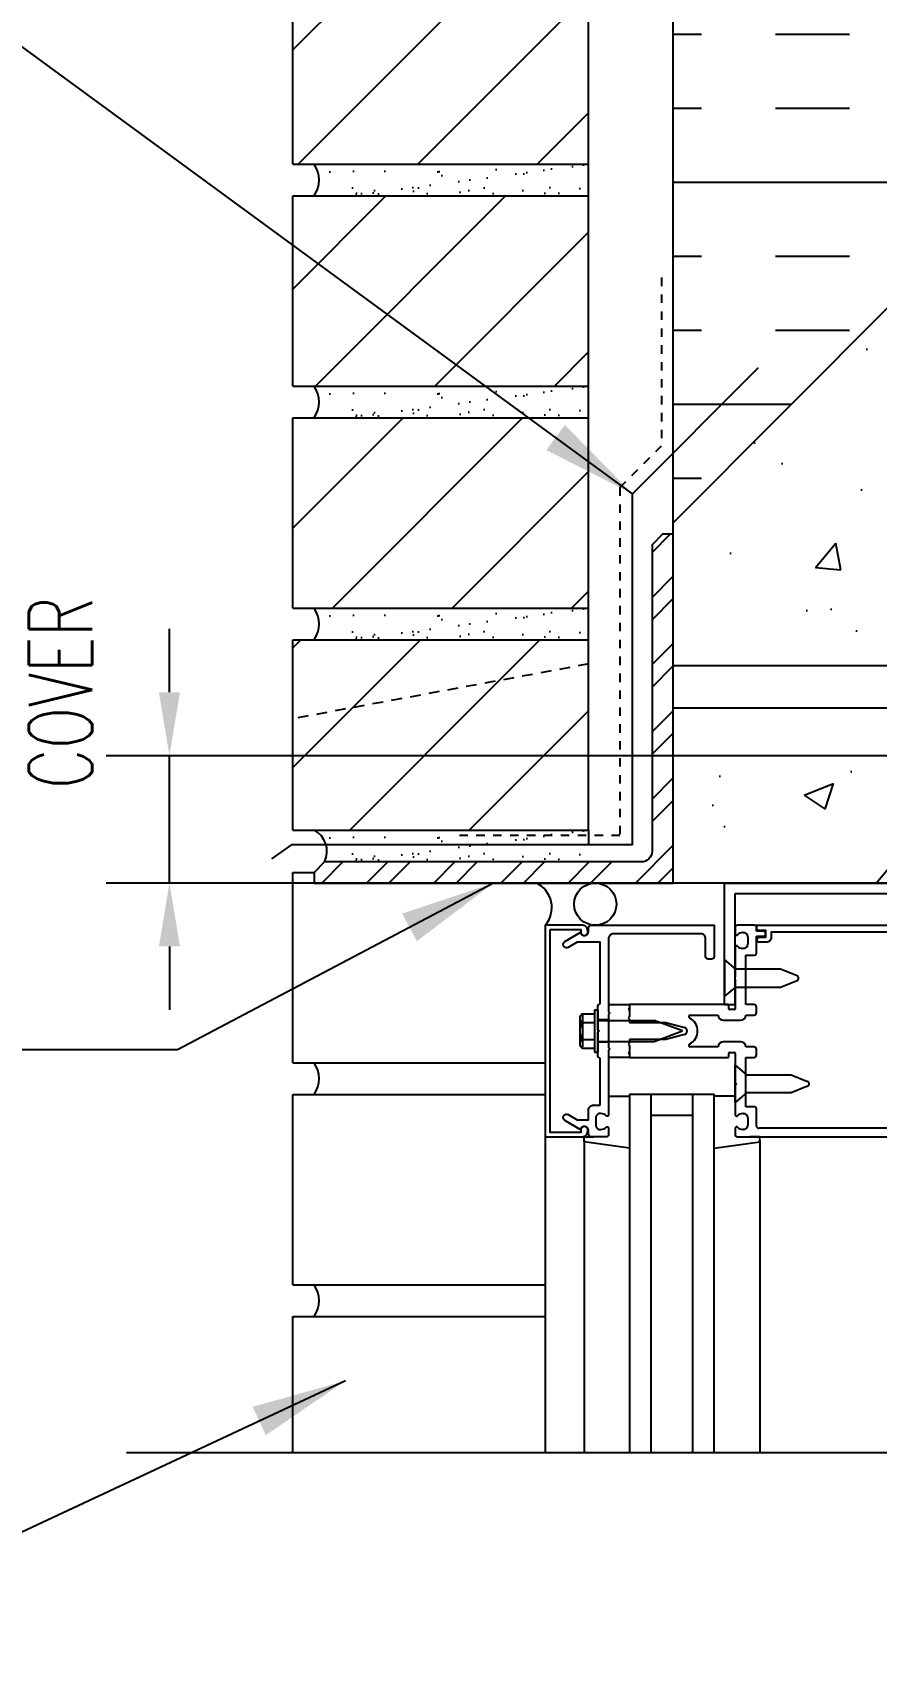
# Model space of a CAD drawing. Header units: inches. Extents: x -6.7 to 44.3, y 74.3 to 149.9.
# Drawn here: x 5.21 to 15.2, y 119.09 to 138.27 of the extents above; entities that cross this region are included whole.
import ezdxf

# ---------------------------------------------------------------- set-up
doc = ezdxf.new("R2010")
doc.units = ezdxf.units.IN
doc.header["$LTSCALE"] = 0.5
doc.header["$MEASUREMENT"] = 0
doc.linetypes.add('DASHED2', pattern=[0.375, 0.25, -0.125])
doc.linetypes.add('HIDDEN2', pattern=[0.1875, 0.125, -0.0625])
for name, color, linetype in [('HATCH', 12, 'Continuous'), ('Hidden2', 12, 'HIDDEN2'), ('LINE18', 9, 'Continuous'), ('line25', 2, 'Continuous'), ('LINE50', 5, 'Continuous'), ('LINE9', 9, 'Continuous'), ('TEXT', 4, 'Continuous')]:
    doc.layers.add(name, color=color, linetype=linetype)
doc.styles.add('DIM', font='romans.shx', dxfattribs={"width": 0.7})
doc.dimstyles.new('ext_12', dxfattribs={"dimscale": 12, "dimtxt": 0.09375, "dimasz": 0.09375, "dimexe": 0.09375, "dimexo": 0.0625, "dimgap": 0.0625, "dimtad": 1, "dimdec": 1, "dimzin": 2, "dimdsep": 46, "dimlunit": 4, "dimtxsty": 'DIM', "dimcen": 0.09, "dimdle": 0.09375, "dimclrt": 4, "dimadec": 0, "dimazin": 0, "dimtfac": 1, "dimtdec": 1, "dimtmove": 1, "dimatfit": 3, "dimfxl": 1, "dimfrac": 2, "dimtolj": 1, "dimtzin": 0, "dimarcsym": 0})
doc.dimstyles.new('ext_8', dxfattribs={"dimscale": 8, "dimtxt": 0.09375, "dimasz": 0.09375, "dimexe": 0.09375, "dimexo": 0.0625, "dimgap": 0.0625, "dimtad": 1, "dimdec": 6, "dimzin": 3, "dimdsep": 46, "dimlunit": 4, "dimtxsty": 'DIM', "dimcen": 0.09, "dimdle": 0.09375, "dimclrt": 4, "dimadec": 0, "dimazin": 0, "dimtfac": 1, "dimtdec": 6, "dimtmove": 2, "dimatfit": 3, "dimfxl": 1, "dimfrac": 2, "dimtolj": 1, "dimtzin": 0, "dimarcsym": 0})
pattern_1 = [(45, (-108.4953, -49.4303), (-0.707107, 0.707107), [])]

# ---------------------------------------------------------------- blocks, each defined once
blk = doc.blocks.new('*D8')
at = {"layer": 'Defpoints', "color": 0, "transparency": 16777216}
for p in [(6.83, 129.72), (17.802, 129.72), (15.416, 128.215)]:
    blk.add_point(p, dxfattribs=at)
at = {"layer": 'TEXT', "color": 0, "lineweight": -2, "transparency": 16777216}
for p, q in [((6.83, 130.47), (6.83, 131.22)), ((17.302, 129.72), (6.08, 129.72)), ((6.83, 128.215), (6.83, 129.72)), ((14.916, 128.215), (6.08, 128.215)), ((6.83, 127.465), (6.83, 126.715))]:
    blk.add_line(p, q, dxfattribs=at)
at = {"layer": 'TEXT', "color": 0, "transparency": 16777216}
for points in [[(6.705, 130.47), (6.955, 130.47), (6.83, 129.72)], [(6.705, 127.465), (6.955, 127.465), (6.83, 128.215)]]:
    blk.add_solid(points, dxfattribs=at)
at = {"layer": 'TEXT', "color": 4, "transparency": 16777216, "insert": (4.291, 130.465), "char_height": 0.75, "attachment_point": 5, "rotation": 90, "style": 'DIM'}
blk.add_mtext('\\A1;1 1/2" \\P (38mm)MIN. \\PCOVER', dxfattribs=at)

msp = doc.modelspace()

# ---------------------------------------------------------------- hatches: boundary and pattern name
at = {"layer": 'HATCH'}
h = msp.add_hatch(dxfattribs=at)
h.set_pattern_fill('AR-CONC', color=256, scale=0.5)
edge = h.paths.add_edge_path()
edge.add_line((23.4161015, 147.9334305), (18.4276492, 147.9334305))
edge.add_line((18.4276492, 147.9334305), (17.4276492, 146.9334305))
edge.add_line((17.4276492, 146.9334305), (17.4276492, 148.9334305))
edge.add_line((17.4276492, 148.9334305), (16.4276492, 147.9334305))
edge.add_line((16.4276492, 147.9334305), (15.4161015, 147.9334305))
edge.add_line((15.4161015, 147.9334305), (15.4161015, 145.9102337))
edge.add_arc((15.7621045, 146.2711795), 0.5, 226.21088883, 246.42182152)
edge.add_line((15.5621045, 145.812922), (15.6521045, 145.812922))
edge.add_line((15.6521045, 145.812922), (15.6521045, 145.7711959))
edge.add_arc((15.5121045, 145.5640728), 0.25, 0, 55.94420226, ccw=False)
edge.add_line((15.7621045, 145.5640728), (15.7621045, 145.4965728))
edge.add_arc((15.6996045, 145.4965728), 0.0625, -90, 0, ccw=False)
edge.add_line((15.6996045, 145.4340728), (15.6521045, 145.4340728))
edge.add_line((15.6521045, 145.4340728), (15.6521045, 145.3640728))
edge.add_line((15.6521045, 145.3640728), (15.7571045, 145.3640728))
edge.add_arc((15.6346958, 145.0214689), 0.3638149, 32.04242228, 70.33874127, ccw=False)
edge.add_arc((16.5578147, 145.6326989), 0.7434991, 214.2280195, 253.81071146)
edge.add_spline(control_points=[(16.3505186, 144.9186827), (17.7879686, 144.5982227)], knot_values=[0, 0, 1, 1], degree=1, periodic=0)
edge.add_arc((18.3443064, 147.5298275), 2.9839267, 259.25461643, 270.09946546)
edge.add_line((18.3494865, 144.5459053), (19.4161015, 144.5301528))
edge.add_line((19.4161015, 144.5301528), (20.4827164, 144.5459053))
edge.add_arc((20.4878965, 147.5298275), 2.9839267, 269.90053454, 280.74538357)
edge.add_spline(control_points=[(21.0442344, 144.5982227), (22.4816844, 144.9186827)], knot_values=[0, 0, 1, 1], degree=1, periodic=0)
edge.add_arc((22.2743882, 145.6326989), 0.7434991, 286.18928854, 325.7719805)
edge.add_arc((23.1975071, 145.0214689), 0.3638149, 109.66125873, 147.95757772, ccw=False)
edge.add_line((23.0750985, 145.3640728), (23.1800985, 145.3640728))
edge.add_line((23.1800985, 145.3640728), (23.1800985, 145.4340728))
edge.add_line((23.1800985, 145.4340728), (23.1325985, 145.4340728))
edge.add_arc((23.1325985, 145.4965728), 0.0625, 180, 270, ccw=False)
edge.add_line((23.0700985, 145.4965728), (23.0700985, 145.5640728))
edge.add_arc((23.3200985, 145.5640728), 0.25, 124.05579774, 180, ccw=False)
edge.add_line((23.1800985, 145.7711959), (23.1800985, 145.812922))
edge.add_line((23.1800985, 145.812922), (23.2700985, 145.812922))
edge.add_arc((23.0700985, 146.2711795), 0.5, 293.57817848, 313.78911117)
edge.add_line((23.4161015, 145.9102337), (23.4161015, 147.9334305))
h.paths.add_polyline_path([(23.4161015, 138.9446424), (23.4161015, 141.7179119, 0.0884161507), (23.2700985, 141.8152235), (23.1800985, 141.8152235), (23.1800985, 141.8569496, -0.2490694202), (23.0700985, 142.0640728), (23.0700985, 142.1315728, -0.4142135624), (23.1325985, 142.1940728), (23.1800985, 142.1940728), (23.1800985, 142.2640728), (23.0750985, 142.2640728, 0.0853478446), (22.7456389, 142.1885542, -0.6696014941), (22.6131365, 142.3088359, 2.0872314076), (22.1792371, 142.0840186, -1), (22.0158085, 141.6754955, -0.213449913), (21.6235828, 142.064696, -0.0699232591), (21.4867158, 142.7084987, 1.7023944724), (21.0369474, 142.3959544, -0.9407930193), (20.8334348, 142.0126912, -0.1730747606), (20.4875265, 142.3793482), (20.3448887, 142.7661931, 1.6124735372), (19.9133455, 142.4066049, -0.734872413), (19.8902419, 141.895566, -0.0684752628), (19.4161015, 141.8335031, -0.0684752628), (18.941961, 141.895566, -0.734872413), (18.9188574, 142.4066049, 1.6124735372), (18.4873143, 142.7661931), (18.3446764, 142.3793482, -0.1730747606), (17.9987681, 142.0126912, -0.9407930193), (17.7952556, 142.3959544, 1.7023944724), (17.3454871, 142.7084987, -0.0699232591), (17.2086201, 142.064696, -0.213449913), (16.8163944, 141.6754955, -1), (16.6529658, 142.0840186, 2.0872314076), (16.2190664, 142.3088359, -0.6696014941), (16.086564, 142.1885542, 0.0853478446), (15.7571045, 142.2640728), (15.6521045, 142.2640728), (15.6521045, 142.1940728), (15.6996045, 142.1940728, -0.4142135624), (15.7621045, 142.1315728), (15.7621045, 142.0640728, -0.2490694202), (15.6521045, 141.8569496), (15.6521045, 141.8152235), (15.5621045, 141.8152235, 0.0884161507), (15.4161015, 141.7179119), (15.4161015, 138.9446424), (15.4161015, 136.171373, 0.0884161507), (15.5621045, 136.0740613), (15.6521045, 136.0740613), (15.6521045, 136.0323353, -0.2490694202), (15.7621045, 135.8252121), (15.7621045, 135.7577121, -0.4142135624), (15.6996045, 135.6952121), (15.6521045, 135.6952121), (15.6521045, 135.6252121), (15.7571045, 135.6252121, 0.0853478446), (16.086564, 135.7007307, -0.6696014941), (16.2190664, 135.580449, 2.0872314076), (16.6529658, 135.8052663, -1), (16.8163944, 136.2137893, -0.213449913), (17.2086201, 135.8245889, -0.0699232591), (17.3454871, 135.1807862, 1.7023944724), (17.7952556, 135.4933305, -0.9407930193), (17.9987681, 135.8765937, -0.1730747606), (18.3446764, 135.5099366), (18.4873143, 135.1230918, 1.6124735372), (18.9188574, 135.48268, -0.734872413), (18.941961, 135.9937188, -0.0684752628), (19.4161015, 136.0557818, -0.0684752628), (19.8902419, 135.9937188, -0.734872413), (19.9133455, 135.48268, 1.6124735372), (20.3448887, 135.1230918), (20.4875265, 135.5099366, -0.1730747606), (20.8334348, 135.8765937, -0.9407930193), (21.0369474, 135.4933305, 1.7023944724), (21.4867158, 135.1807862, -0.0699232591), (21.6235828, 135.8245889, -0.213449913), (22.0158085, 136.2137893, -1), (22.1792371, 135.8052663, 2.0872314076), (22.6131365, 135.580449, -0.6696014941), (22.7456389, 135.7007307, 0.0853478446), (23.0750985, 135.6252121), (23.1800985, 135.6252121), (23.1800985, 135.6952121), (23.1325985, 135.6952121, -0.4142135624), (23.0700985, 135.7577121), (23.0700985, 135.8252121, -0.2490694202), (23.1800985, 136.0323353), (23.1800985, 136.0740613), (23.2700985, 136.0740613, 0.0884161507), (23.4161015, 136.171373)])
h.paths.add_polyline_path([(15.4161015, 135.1038218), (12.7911015, 132.4738182), (12.7911015, 130.7863182), (15.4161015, 130.7863182)])
h.paths.add_polyline_path([(15.4161015, 130.2863182), (12.7911015, 130.2863182), (12.7911015, 128.2148277), (15.4161015, 128.2148277)])
h.paths.add_polyline_path([(26.0411015, 109.8328432), (12.7911015, 109.8328432), (12.7911015, 105.8322339), (15.4161015, 103.2072339), (15.4161015, 107.5887956), (15.9261004, 107.5887956), (15.9261006, 107.5026124, -0.3803970779), (16.2190705, 107.2075104, 2.0872314075), (16.6529699, 107.4323277, -1), (16.8163985, 107.8408508, -0.213449913), (17.2086243, 107.4516503, -0.0682259172), (17.3443221, 106.8237838, 1.7531709102), (17.7952597, 107.1203919, -0.9407930193), (17.9987722, 107.5036551, -0.1730747606), (18.3446805, 107.1369981), (18.4873184, 106.7501532, 1.6124735372), (18.9188615, 107.1097414, -0.734872413), (18.9419651, 107.6207803, -0.0684752628), (19.4161056, 107.6828432, -0.0684752628), (19.890246, 107.6207803, -0.734872413), (19.9133496, 107.1097414, 1.6124735372), (20.3448928, 106.7501532), (20.4875306, 107.1369981, -0.1730747606), (20.8334389, 107.5036551, -0.9407930192), (21.0369515, 107.1203919, 1.7531709102), (21.4878891, 106.8237838, -0.0682259172), (21.6235869, 107.4516503, -0.213449913), (22.0158127, 107.8408508, -1), (22.1792412, 107.4323277, 2.0872314077), (22.6131407, 107.2075104, -0.3803920598), (22.9061051, 107.5026121), (22.9061051, 107.5887956), (23.4161015, 107.5887956), (23.4161015, 103.2066246), (26.0411015, 105.8322339)])
h.paths.add_polyline_path([(22.9061051, 102.6140029, 0.2681384485), (22.7449544, 102.7621264), (16.0872567, 102.7621264, 0.2681558505), (15.9261018, 102.6139893), (15.9261018, 101.1451866), (16.0460978, 100.9451932), (16.0460978, 100.8328432), (16.0460978, 100.7204932), (15.9261018, 100.5204999), (15.9261018, 99.0516971, 0.2681558505), (16.0872567, 98.9035601), (22.7449544, 98.9035601, 0.2681384485), (22.9061051, 99.0516836), (22.9061051, 100.5204932), (22.7861051, 100.7204932), (22.7861051, 100.8328432), (22.7861051, 100.9451932), (22.9061051, 101.1451932)])
h.paths.add_polyline_path([(19.3398556, 104.1654325, 0.2256517541), (18.9648556, 104.5404325), (16.3011061, 104.5404325, 0.2256517541), (15.9261061, 104.1654325), (15.9261061, 103.3246266, 0.2256517541), (16.3011061, 102.9496266), (18.9648556, 102.9496266, 0.2256517541), (19.3398556, 103.3246266)])
h.paths.add_polyline_path([(19.3398556, 105.94686, 0.2256517541), (18.9648556, 106.32186), (16.3011061, 106.32186, 0.2256517541), (15.9261061, 105.94686), (15.9261061, 105.1060541, 0.2256517541), (16.3011061, 104.7310541), (18.9648556, 104.7310541, 0.2256517541), (19.3398556, 105.1060541)], flags=17)
h.paths.add_polyline_path([(22.9061051, 105.94686, 0.2256517541), (22.5311051, 106.32186), (19.8673556, 106.32186, 0.2256517541), (19.4923556, 105.94686), (19.4923556, 105.1060541, 0.2256517541), (19.8673556, 104.7310541), (22.5311051, 104.7310541, 0.2256517541), (22.9061051, 105.1060541)], flags=17)
h.paths.add_polyline_path([(22.9061051, 104.1654325, 0.2256517541), (22.5311051, 104.5404325), (19.8673556, 104.5404325, 0.2256517541), (19.4923556, 104.1654325), (19.4923556, 103.3246266, 0.2256517541), (19.8673556, 102.9496266), (22.5311051, 102.9496266, 0.2256517541), (22.9061051, 103.3246266)])
h.paths.add_polyline_path([(12.2911015, 109.8328432), (10.2911015, 109.8328432), (8.1036015, 109.8328432), (3.370376, 109.6771239), (3.3691826, 107.2112903), (2.3691826, 106.2112903), (4.3691826, 106.2112903), (3.3695002, 105.211608), (3.3695002, 103.6738489), (12.2911015, 103.9673624)])
h.paths.add_polyline_path([(36.4627027, 107.8287012), (34.4627027, 107.8287012), (35.4627027, 108.8287012), (35.4627027, 109.8328432), (26.5411015, 109.8328432), (26.5411015, 105.8322663), (35.4627027, 105.8328432), (35.4627027, 106.8287012)])
h.paths.add_polyline_path([(19.3398556, 96.5596324, 0.2256517541), (18.9648556, 96.9346324), (16.3011061, 96.9346324, 0.2256517541), (15.9261061, 96.5596324), (15.9261061, 95.7188265, 0.2256517541), (16.3011061, 95.3438265), (18.9648556, 95.3438265, 0.2256517541), (19.3398556, 95.7188265)])
h.paths.add_polyline_path([(19.3398556, 98.3410599, 0.2256517541), (18.9648556, 98.7160599), (16.3011061, 98.7160599, 0.2256517541), (15.9261061, 98.3410599), (15.9261061, 97.500254, 0.2256517541), (16.3011061, 97.125254), (18.9648556, 97.125254, 0.2256517541), (19.3398556, 97.500254)])
h.paths.add_polyline_path([(22.9061051, 97.500254), (22.9061051, 98.3410599, 0.2256517541), (22.5311051, 98.7160599), (19.8673556, 98.7160599, 0.2256517541), (19.4923556, 98.3410599), (19.4923556, 97.500254, 0.2256517541), (19.8673556, 97.125254), (22.5311051, 97.125254, 0.2256517541)])
h.paths.add_polyline_path([(22.9061051, 96.5596324, 0.2256517541), (22.5311051, 96.9346324), (19.8673556, 96.9346324, 0.2256517541), (19.4923556, 96.5596324), (19.4923556, 95.7188265, 0.2256517541), (19.8673556, 95.3438265), (22.5311051, 95.3438265, 0.2256517541), (22.9061051, 95.7188265)])
h.paths.add_polyline_path([(23.4161015, 91.8328432), (23.4161015, 92.5922319), (23.3311051, 92.3315764, -0.6), (23.2311051, 92.3315764), (23.182192, 92.4815764), (23.0561051, 92.4815764, -0.4142135624), (23.0061051, 92.5315764), (23.0061051, 92.5615764), (22.9061051, 92.5615764), (22.9061051, 94.1630744, -0.3803920598), (22.6131407, 94.458176, 2.0872314078), (22.1792412, 94.2333588, -1), (22.0158127, 93.8248357, -0.213449913), (21.6235869, 94.2140362, -0.0682259172), (21.4878891, 94.8419027, 1.7531709103), (21.0369515, 94.5452946, -0.9407930192), (20.8334389, 94.1620314, -0.1730747606), (20.4875306, 94.5286884), (20.3448928, 94.9155333, 1.6124735373), (19.9133496, 94.5559451, -0.734872413), (19.890246, 94.0449062, -0.0684752628), (19.4161056, 93.9828432, -0.0684752628), (18.9419651, 94.0449062, -0.734872413), (18.9188615, 94.5559451, 1.6124735373), (18.4873184, 94.9155333), (18.3446805, 94.5286884, -0.1730747606), (17.9987722, 94.1620314, -0.9407930192), (17.7952597, 94.5452946, 1.7531709102), (17.3443221, 94.8419027, -0.0682259172), (17.2086243, 94.2140362, -0.213449913), (16.8163985, 93.8248357, -1), (16.6529699, 94.2333588, 2.0872314074), (16.2190705, 94.458176, -0.3803970205), (15.9261007, 94.1630741), (15.9260978, 92.5615764), (15.8260978, 92.5615764), (15.8260978, 92.5315764, -0.4142135624), (15.7760978, 92.4815764), (15.6500109, 92.4815764), (15.6010978, 92.3315764, -0.6), (15.5010978, 92.3315764), (15.4161015, 92.5922319), (15.4161015, 92.5615764), (15.4161015, 91.8328432), (15.4161015, 89.0595738, 0.0884161507), (15.5621045, 88.9622621), (15.6521045, 88.9622621), (15.6521045, 88.9205361, -0.2490694202), (15.7621045, 88.7134129), (15.7621045, 88.6459129, -0.4142135624), (15.6996045, 88.5834129), (15.6521045, 88.5834129), (15.6521045, 88.5134129), (15.7571045, 88.5134129, 0.0853478446), (16.086564, 88.5889315, -0.6696014941), (16.2190664, 88.4686498, 2.0872314076), (16.6529658, 88.6934671, -1), (16.8163944, 89.1019901, -0.213449913), (17.2086201, 88.7127897, -0.0682259172), (17.344318, 88.0849231, 1.7531709102), (17.7952556, 88.3815313, -0.9407930193), (17.9987681, 88.7647945, -0.1730747606), (18.3446764, 88.3981375), (18.4873143, 88.0112926, 1.6124735373), (18.9188574, 88.3708808, -0.7348724132), (18.941961, 88.8819196, -0.0684752628), (19.4161015, 88.9439826, -0.0684752628), (19.8902419, 88.8819196, -0.734872413), (19.9133455, 88.3708808, 1.6124735373), (20.3448887, 88.0112926), (20.4875265, 88.3981375, -0.1730747606), (20.8334348, 88.7647945, -0.9407930193), (21.0369474, 88.3815313, 1.7531709102), (21.487885, 88.0849231, -0.0682259172), (21.6235828, 88.7127897, -0.213449913), (22.0158085, 89.1019901, -1), (22.1792371, 88.6934671, 2.0872314075), (22.6131365, 88.4686498, -0.6696014941), (22.7456389, 88.5889315, 0.0853478446), (23.0750985, 88.5134129), (23.1800985, 88.5134129), (23.1800985, 88.5834129), (23.1325985, 88.5834129, -0.4142135624), (23.0700985, 88.6459129), (23.0700985, 88.7134129, -0.2490694202), (23.1800985, 88.9205361), (23.1800985, 88.9622621), (23.2700985, 88.9622621, 0.0884161507), (23.4161015, 89.0595738)])
h = msp.add_hatch(dxfattribs=at)
h.set_pattern_fill('ANSI31', color=256, scale=8, style=0)
h.set_pattern_definition(pattern_1)
h.paths.add_polyline_path([(11.7911015, 136.7148277), (11.7911015, 138.9648277), (8.2911015, 138.9648277), (8.2911015, 136.7148277)])
h = msp.add_hatch(dxfattribs=at)
h.set_pattern_fill('INSUL', color=256, scale=7, style=0)
h.paths.add_polyline_path([(15.4161015, 138.9446424), (15.1661015, 138.9446424), (14.7286015, 138.9446424), (14.7286015, 138.4446424), (13.2286015, 138.4446424), (13.2286015, 138.9446424), (12.7911015, 138.9446424), (12.7911015, 132.8191834), (13.1358096, 132.8191834), (15.4161015, 135.1038218)])
h.paths.add_polyline_path([(26.0411015, 135.6013015), (23.4161015, 135.6013015), (23.4161015, 128.2148277), (26.0411015, 128.2148277)])
h.paths.add_polyline_path([(13.1358096, 132.8191834), (12.7911015, 132.8191834), (12.7911015, 132.4738182)])
h.paths.add_polyline_path([(26.0411015, 138.9446424), (25.6036015, 138.9446424), (25.6036015, 138.4446424), (24.1036015, 138.4446424), (24.1036015, 138.9446424), (23.6661015, 138.9446424), (23.4161015, 138.9446424), (23.4161015, 135.6013015), (26.0411015, 135.6013015)])
h = msp.add_hatch(dxfattribs=at)
h.set_pattern_fill('AR-SAND', color=256, scale=0.25, style=0)
h.set_pattern_definition([(37.5, (-108.4953, -44.1803), (-0.01574834, 0.48170594), [0, -0.38, 0, -0.425, 0, -0.40625]), (7.5, (-108.4953, -44.1803), (0.4424442, 0.7055365), [0, -0.205, 0, -0.3425, 0, -0.13125]), (327.5, (-108.8028, -44.1803), (0.7785355, 0.0014148), [0, -0.125, 0, -0.45, 0, -0.5875]), (317.5, (-108.8028, -44.1803), (0.7515317, 0.2194189), [0, -0.0625, 0, -0.295, 0, -0.3375])])
h.paths.add_polyline_path([(11.7911015, 136.7148277), (8.5411015, 136.7148277, -0.3182332765), (8.5411015, 136.3398277), (11.7911015, 136.3398277)])
h = msp.add_hatch(dxfattribs=at)
h.set_pattern_fill('ANSI31', color=256, scale=8, style=0)
h.set_pattern_definition(pattern_1)
h.paths.add_polyline_path([(11.7911015, 134.0898277), (11.7911015, 136.3398277), (8.2911015, 136.3398277), (8.2911015, 134.0898277)])
h = msp.add_hatch(dxfattribs=at)
h.set_pattern_fill('AR-SAND', color=256, scale=0.25, style=0)
h.set_pattern_definition([(37.5, (-108.4953, -46.8053), (-0.01574834, 0.48170594), [0, -0.38, 0, -0.425, 0, -0.40625]), (7.5, (-108.4953, -46.8053), (0.4424442, 0.7055365), [0, -0.205, 0, -0.3425, 0, -0.13125]), (327.5, (-108.8028, -46.8053), (0.7785355, 0.0014148), [0, -0.125, 0, -0.45, 0, -0.5875]), (317.5, (-108.8028, -46.8053), (0.7515317, 0.2194189), [0, -0.0625, 0, -0.295, 0, -0.3375])])
h.paths.add_polyline_path([(11.7911015, 134.0898277), (8.5411015, 134.0898277, -0.3182332765), (8.5411015, 133.7148277), (11.7911015, 133.7148277)])
h = msp.add_hatch(dxfattribs=at)
h.set_pattern_fill('ANSI31', color=256, scale=8, style=0)
h.set_pattern_definition(pattern_1)
h.paths.add_polyline_path([(8.2911015, 131.4648277), (11.7911015, 131.4648277), (11.7911015, 133.7148277), (8.2911015, 133.7148277)])
h = msp.add_hatch(dxfattribs=at)
h.set_pattern_fill('ANSI32', color=256, scale=1.5, style=0)
h.set_pattern_definition([(45, (98.1506, -26.2187), (-0.3977476, 0.3977476), []), (45, (98.41576, -26.2187), (-0.3977476, 0.3977476), [])])
h.paths.add_polyline_path([(12.7911015, 132.3398277), (12.6661015, 132.3398277), (12.5411015, 132.2148277), (12.5411015, 128.5898277, -0.4142135624), (12.4161015, 128.4648277), (8.6661015, 128.4648277), (8.5411015, 128.3398277), (8.5411015, 128.2148277), (12.7911015, 128.2148277)])
h = msp.add_hatch(dxfattribs=at)
h.set_pattern_fill('AR-SAND', color=256, scale=0.25, style=0)
h.set_pattern_definition([(37.5, (-108.4953, -49.4303), (-0.01574834, 0.48170594), [0, -0.38, 0, -0.425, 0, -0.40625]), (7.5, (-108.4953, -49.4303), (0.4424442, 0.7055365), [0, -0.205, 0, -0.3425, 0, -0.13125]), (327.5, (-108.8028, -49.4303), (0.7785355, 0.0014148), [0, -0.125, 0, -0.45, 0, -0.5875]), (317.5, (-108.8028, -49.4303), (0.7515317, 0.2194189), [0, -0.0625, 0, -0.295, 0, -0.3375])])
h.paths.add_polyline_path([(11.7911015, 131.0898277), (11.7911015, 131.4648277), (8.5411015, 131.4648277, -0.3182332765), (8.5411015, 131.0898277)])
h = msp.add_hatch(dxfattribs=at)
h.set_pattern_fill('ANSI31', color=256, scale=8, style=0)
h.set_pattern_definition(pattern_1)
h.paths.add_polyline_path([(8.2911015, 130.1576708), (11.7911015, 130.8054622), (11.7911015, 131.0898277), (8.2911015, 131.0898277)])
h = msp.add_hatch(dxfattribs=at)
h.set_pattern_fill('ANSI31', color=256, scale=8, style=0)
h.set_pattern_definition(pattern_1)
h.paths.add_polyline_path([(8.2911015, 130.1576708), (8.2911015, 128.8398277), (11.7911015, 128.8398277), (11.7911015, 130.8054622)])
h = msp.add_hatch(dxfattribs=at)
h.set_pattern_fill('AR-SAND', color=256, scale=0.25, style=0)
h.set_pattern_definition([(37.5, (-108.4953, -52.0553), (-0.01574834, 0.48170594), [0, -0.38, 0, -0.425, 0, -0.40625]), (7.5, (-108.4953, -52.0553), (0.4424442, 0.7055365), [0, -0.205, 0, -0.3425, 0, -0.13125]), (327.5, (-108.8028, -52.0553), (0.7785355, 0.0014148), [0, -0.125, 0, -0.45, 0, -0.5875]), (317.5, (-108.8028, -52.0553), (0.7515317, 0.2194189), [0, -0.0625, 0, -0.295, 0, -0.3375])])
h.paths.add_polyline_path([(11.7911015, 128.8398277), (8.5411015, 128.8398277, -0.3182332765), (8.5411015, 128.4648277), (11.7911015, 128.4648277)])

# ---------------------------------------------------------------- linework, layer by layer
for p, q in [((12.0261101, 125.694442), (12.2761101, 125.694442)), ((12.525865, 125.7148277), (12.525865, 121.4812634)), ((13.025865, 121.4812634), (13.025865, 125.7148277)), ((13.52562, 125.694442), (13.27562, 125.694442)), ((13.025865, 125.4648277), (12.525865, 125.4648277)), ((11.275865, 125.2148277), (11.275865, 121.4812634)), ((11.7361101, 125.154442), (11.7361101, 125.214442)), ((11.7361101, 125.214442), (11.851741, 125.214442)), ((11.7361101, 125.1718073), (11.7361101, 121.4812634)), ((12.2761101, 125.0779066), (11.7361101, 125.154442)), ((13.27562, 125.0779066), (13.81562, 125.154442)), ((13.81562, 125.154442), (13.81562, 125.214442)), ((13.81562, 125.1718073), (13.81562, 121.4812634))]:
    msp.add_line(p, q, dxfattribs=at)
msp.add_circle((11.8689572, 127.9648277), 0.25, dxfattribs=at)
for centre, radius, start, end in [((11.0378847, 127.9249573), 0.317473, 318.55645567, 65.93104434), ((8.2763406, 125.9023277), 0.3244296, 324.69439705, 35.30560295), ((8.2763406, 123.2773277), 0.3244296, 324.69439705, 35.30560295)]:
    msp.add_arc(centre, radius, start, end, dxfattribs=at)
at = {"layer": 'Hidden2'}
for p, q in [((12.6552656, 135.3744715), (12.6552656, 133.3860248)), ((12.1612259, 132.8919851), (12.6552656, 133.3860248)), ((12.1612259, 132.8919851), (12.1612259, 128.7778327)), ((12.1612259, 128.7778327), (10.1612259, 128.7778327))]:
    msp.add_line(p, q, dxfattribs=at)
at = {"layer": 'LINE18'}
for p, q in [((12.7911015, 130.7863182), (16.7443334, 130.7863182)), ((12.7911015, 130.2863182), (16.7443334, 130.2863182)), ((11.7911015, 128.8398277), (11.7911015, 128.6691834))]:
    msp.add_line(p, q, dxfattribs=at)
at = {"layer": 'line25'}
for p, q in [((8.2911015, 136.7148277), (8.2911015, 138.9648277)), ((11.7911015, 128.8398277), (11.7911015, 138.9648277)), ((8.2911015, 136.7148277), (11.7911015, 136.7148277)), ((8.2911015, 136.3398277), (11.7911015, 136.3398277)), ((8.2911015, 134.0898277), (8.2911015, 136.3398277)), ((12.7911015, 132.4738182), (15.4161015, 135.1038218)), ((8.2911015, 134.0898277), (11.7911015, 134.0898277)), ((8.2911015, 133.7148277), (11.7911015, 133.7148277)), ((8.2911015, 131.4648277), (8.2911015, 133.7148277)), ((8.2911015, 131.4648277), (11.7911015, 131.4648277)), ((8.2911015, 128.8398277), (8.2911015, 131.0898277)), ((8.2911015, 131.0898277), (11.7911015, 131.0898277)), ((8.2911015, 128.8398277), (11.7911015, 128.8398277))]:
    msp.add_line(p, q, dxfattribs=at)
at = {"layer": 'line25', "color": 12}
for p, q in [((8.2911015, 126.0898277), (8.2911015, 128.3398277)), ((8.2911015, 128.3398277), (8.5411015, 128.3398277)), ((8.2911015, 126.0898277), (11.27599, 126.0898277)), ((8.2911015, 123.4648277), (8.2911015, 125.7148277)), ((8.2911015, 125.7148277), (11.27599, 125.7148277)), ((8.2911015, 123.4648277), (11.27599, 123.4648277)), ((8.2911015, 121.4812634), (8.2911015, 123.0898277)), ((8.2911015, 123.0898277), (11.27599, 123.0898277))]:
    msp.add_line(p, q, dxfattribs=at)
at = {"layer": 'LINE50'}
for p, q in [((12.7911015, 128.2148277), (12.7911015, 137.2148277)), ((15.4161015, 128.2148277), (12.7911015, 128.2148277))]:
    msp.add_line(p, q, dxfattribs=at)
msp.add_lwpolyline([(12.7911015, 128.2148277), (12.7911015, 138.9446424), (13.2286015, 138.9446424), (13.2286015, 139.4446424), (14.7286015, 139.4446424), (14.7286015, 138.9446424), (15.1661015, 138.9446424), (15.4161015, 138.9446424)], dxfattribs=at)
at = {"layer": 'LINE9', "linetype": 'DASHED2'}
msp.add_line((11.7911015, 130.8054622), (8.2911015, 130.1576708), dxfattribs=at)
at = {"layer": 'LINE9'}
for p, q in [((13.400865, 128.2148277), (17.275865, 128.2148277)), ((13.400865, 126.7778277), (13.400865, 128.2148277)), ((13.525865, 126.7778277), (13.525865, 128.0898277)), ((13.525865, 128.0898277), (17.275865, 128.0898277)), ((13.525865, 127.6948277), (13.525865, 127.6128277)), ((13.755865, 127.7148277), (13.545865, 127.7148277)), ((13.6153567, 127.6288277), (13.625865, 127.6288277)), ((13.675865, 127.5788277), (13.675865, 127.4908277)), ((13.755865, 127.7148277), (17.275865, 127.7148277)), ((13.775865, 127.6448277), (13.775865, 127.6948277)), ((13.856865, 127.6448277), (13.775865, 127.6448277)), ((13.775865, 127.3798277), (13.775865, 127.5848277)), ((13.775865, 127.5848277), (13.856865, 127.5848277)), ((13.525865, 127.4568277), (13.525865, 127.1048277)), ((13.625865, 127.4408277), (13.6153567, 127.4408277)), ((13.650865, 126.7778277), (13.650865, 127.3598277)), ((13.650865, 127.3598277), (13.755865, 127.3598277)), ((13.525865, 127.0748277), (13.525865, 126.7278277)), ((11.68626, 126.6170077), (11.68626, 126.3126327)), ((11.698555, 126.6514177), (11.71726, 126.6514177)), ((11.71726, 126.6514177), (11.71726, 126.2782277)), ((11.721185, 126.6677377), (11.860865, 126.6677377)), ((11.860865, 126.7148277), (11.860865, 126.2148277)), ((11.860865, 126.7148277), (11.900865, 126.7148277)), ((11.900865, 126.7148277), (11.900865, 126.2148277)), ((12.025865, 126.7778277), (12.275865, 126.7778277)), ((12.025865, 126.7778277), (12.025865, 126.7153277)), ((12.275865, 126.7378277), (12.260865, 126.7228277)), ((12.260865, 126.7228277), (12.275865, 126.7078277)), ((12.275865, 126.6348277), (12.260865, 126.6198277)), ((12.260865, 126.6198277), (12.275865, 126.6048277)), ((13.439865, 126.7778277), (12.275865, 126.7778277)), ((12.275865, 126.7778277), (12.275865, 126.7378277)), ((12.275865, 126.7778277), (12.275865, 126.7153277)), ((12.275865, 126.7078277), (12.275865, 126.6348277)), ((12.9972451, 126.6528277), (13.324865, 126.6528277)), ((13.400865, 126.7778277), (13.525865, 126.7778277)), ((13.449865, 126.7278277), (13.449865, 126.7678277)), ((13.515865, 126.7178277), (13.459865, 126.7178277)), ((13.745865, 126.7778277), (13.650865, 126.7778277)), ((13.650865, 126.6528277), (13.745865, 126.6528277)), ((13.775865, 126.6828277), (13.775865, 126.7478277)), ((11.721185, 126.5662827), (11.860865, 126.5662827)), ((12.025865, 126.5978277), (11.900865, 126.5978277)), ((11.900865, 126.5902077), (12.565865, 126.5902077)), ((12.275865, 126.6048277), (12.275865, 126.5648277)), ((12.275865, 126.5648277), (12.705865, 126.5648277)), ((12.900865, 126.4648277), (12.565865, 126.5902077)), ((12.565865, 126.3394377), (12.900865, 126.4648277)), ((12.705865, 126.5648277), (12.9239772, 126.5063847)), ((12.9239772, 126.4232706), (12.705865, 126.3648277)), ((13.384865, 126.5928277), (13.590865, 126.5928277)), ((11.698555, 126.2782277), (11.71726, 126.2782277)), ((11.721185, 126.3633627), (11.860865, 126.3633627)), ((11.721185, 126.2619077), (11.860865, 126.2619077)), ((11.900865, 126.3394377), (12.565865, 126.3394377)), ((12.025865, 126.3318277), (11.900865, 126.3318277)), ((12.275865, 126.3248277), (12.260865, 126.3098277)), ((12.260865, 126.3098277), (12.275865, 126.2948277)), ((12.705865, 126.3648277), (12.275865, 126.3648277)), ((12.275865, 126.3648277), (12.275865, 126.3248277)), ((12.275865, 126.2948277), (12.275865, 126.2218277)), ((13.324865, 126.2768277), (12.9972451, 126.2768277)), ((13.590865, 126.3368277), (13.384865, 126.3368277)), ((13.745865, 126.2768277), (13.650865, 126.2768277)), ((13.775865, 126.1818277), (13.775865, 126.2468277)), ((11.860865, 126.2148277), (11.900865, 126.2148277)), ((12.025865, 126.2143277), (12.025865, 126.1518277)), ((12.275865, 126.1518277), (12.025865, 126.1518277)), ((12.275865, 126.2218277), (12.260865, 126.2068277)), ((12.260865, 126.2068277), (12.275865, 126.1918277)), ((12.275865, 126.2143277), (12.275865, 126.1518277)), ((12.275865, 126.1918277), (12.275865, 126.1518277)), ((12.275865, 126.1518277), (13.439865, 126.1518277)), ((13.449865, 126.1618277), (13.449865, 126.2018277)), ((13.459865, 126.2118277), (13.515865, 126.2118277)), ((13.525865, 126.2018277), (13.525865, 125.8548277)), ((13.525865, 125.6208277), (13.525865, 126.0588277)), ((13.525865, 126.0588277), (13.657865, 125.9478277)), ((13.650865, 125.5698277), (13.650865, 126.1518277)), ((13.650865, 126.1518277), (13.745865, 126.1518277)), ((13.525865, 125.8548277), (13.540865, 125.8398277)), ((13.657865, 125.9478277), (14.1885238, 125.9478277)), ((14.1885238, 125.9478277), (14.3823455, 125.867544)), ((13.540865, 125.8398277), (13.525865, 125.8248277)), ((13.525865, 125.8248277), (13.525865, 125.4728277)), ((13.657865, 125.7318277), (13.525865, 125.6208277)), ((14.1885238, 125.7318277), (13.657865, 125.7318277)), ((14.3823455, 125.8121113), (14.1885238, 125.7318277)), ((13.6153567, 125.4888277), (13.625865, 125.4888277)), ((13.755865, 125.5698277), (13.650865, 125.5698277)), ((13.775865, 125.3448277), (13.775865, 125.5498277)), ((13.525865, 125.3168277), (13.525865, 125.2348277)), ((13.625865, 125.3008277), (13.6153567, 125.3008277)), ((13.675865, 125.4388277), (13.675865, 125.3508277)), ((17.120865, 125.3148277), (13.805865, 125.3148277)), ((13.545865, 125.2148277), (17.275865, 125.2148277)), ((13.81562, 125.214442), (13.6999891, 125.214442)), ((6.319823, 121.4812634), (16.4276492, 121.4812634))]:
    msp.add_line(p, q, dxfattribs=at)
for points in [[(8.0411407, 128.5015955), (8.2841116, 128.6691834), (12.3081279, 128.6691834), (12.3081279, 132.8191834), (13.7996147, 134.3106702)], [(13.275865, 121.4812634), (13.275865, 125.7148277), (12.275865, 125.7148277), (12.275865, 121.4812634)]]:
    msp.add_lwpolyline(points, dxfattribs=at)
at = {"layer": 'LINE9', "color": 9}
msp.add_lwpolyline([(12.7911015, 132.3398277), (12.6661015, 132.3398277), (12.5411015, 132.2148277), (12.5411015, 128.5898277, -0.4142135624), (12.4161015, 128.4648277), (8.6661015, 128.4648277), (8.5411015, 128.3398277), (8.5411015, 128.2148277), (12.7911015, 128.2148277)], format="xyb", close=True, dxfattribs=at)
at = {"layer": 'LINE9'}
for points in [[(11.335865, 127.6648277), (11.699865, 127.6648277), (11.699865, 127.6348277, 1), (11.779865, 127.6348277), (11.779865, 127.6548277, 0.4142135624), (11.719865, 127.7148277), (11.275865, 127.7148277), (11.275865, 125.2148277), (11.719865, 125.2148277, 0.4142135624), (11.779865, 125.2748277), (11.779865, 125.2948277, 1), (11.699865, 125.2948277), (11.699865, 125.2648277), (11.335865, 125.2648277)], [(11.925865, 125.5888277), (11.925865, 126.1398277), (11.900865, 126.1648277), (11.900865, 126.4498277), (11.915865, 126.4648277), (11.900865, 126.4798277), (11.900865, 126.7648277), (11.925865, 126.7898277), (11.925865, 127.5148277), (11.6550404, 127.5148277), (11.549865, 127.4541047, -1), (11.509865, 127.5233867), (11.6924942, 127.6288277, 0.8490904587), (11.789865, 127.6448277), (11.789865, 127.6848277, -0.4142135624), (11.819865, 127.7148277), (13.275865, 127.7148277), (13.275865, 127.3448277, -0.4142135624), (13.245865, 127.3148277), (13.205865, 127.3148277, -0.4142135624), (13.175865, 127.3448277), (13.175865, 127.5548277, 0.4142135624), (13.115865, 127.6148277), (12.085865, 127.6148277, 0.4142135624), (12.025865, 127.5548277), (12.025865, 126.6898277), (12.040865, 126.6748277), (12.025865, 126.6598277), (12.025865, 126.2698277), (12.040865, 126.2548277), (12.025865, 126.2398277), (12.025865, 125.4728277, -0.6693764951), (12.0002234, 125.4622562, 0.1997729274), (11.9363734, 125.4888277), (11.925865, 125.4888277, 0.4142135624), (11.875865, 125.4388277), (11.875865, 125.3508277, 0.4142135624), (11.925865, 125.3008277), (11.9363734, 125.3008277, 0.1997729274), (12.0002234, 125.3273991, -0.6693764951), (12.025865, 125.3168277), (12.025865, 125.2348277, -0.4142135624), (12.005865, 125.2148277), (11.819865, 125.2148277, -0.4142135624), (11.789865, 125.2448277), (11.789865, 125.2848277, 0.8490904587), (11.6924942, 125.3008277), (11.509865, 125.4062686, -1), (11.549865, 125.4755507), (11.6550404, 125.4148277), (11.789865, 125.4148277), (11.789865, 125.5288277, -0.4142135624), (11.849865, 125.5888277)], [(13.801865, 127.6548277, -0.4142135624), (13.781865, 127.6748277), (13.781865, 127.7148277), (17.256865, 127.7148277, -0.6681786379), (17.2604006, 127.7062921), (17.1689361, 127.6148277), (17.068865, 127.6148277), (17.068865, 127.4028277), (17.100865, 127.4028277), (17.0347407, 127.2882969, -0.767326988), (17.006865, 127.2957662), (17.006865, 127.6348277), (13.951865, 127.6348277), (13.951865, 127.5748277, -0.4142135624), (13.891865, 127.5148277), (13.811865, 127.5148277, -1), (13.811865, 127.5748277), (13.886865, 127.5748277), (13.886865, 127.6548277)], [(13.532865, 127.1978277), (13.400865, 127.3088277), (13.400865, 126.8708277), (13.532865, 126.9818277), (14.0635238, 126.9818277), (14.2573455, 127.0621113, 0.6681786379), (14.2573455, 127.117544), (14.0635238, 127.1978277)]]:
    msp.add_lwpolyline(points, format="xyb", close=True, dxfattribs=at)
for centre, radius, start, end in [((8.2763406, 136.5273277), 0.3244296, 324.69439705, 35.30560295), ((8.2763406, 133.9023277), 0.3244296, 324.69439705, 35.30560295), ((8.2763406, 131.2773277), 0.3244296, 324.69439705, 35.30560295), ((8.4111382, 128.5881732), 0.2832321, 334.18333417, 62.68656348), ((13.545865, 127.6948277), 0.02, 90, 180), ((13.540865, 127.6128277), 0.015, 180, 315.18968809), ((13.6153567, 127.5388277), 0.09, 90, 135.18968809), ((13.625865, 127.5788277), 0.05, 0, 90), ((13.755865, 127.6948277), 0.02, 0, 90), ((13.856865, 127.6148277), 0.03, 270, 90), ((13.540865, 127.4568277), 0.015, 44.81031191, 180), ((13.6153567, 127.5308277), 0.09, 224.81031191, 270), ((13.625865, 127.4908277), 0.05, 270, 0), ((13.755865, 127.3798277), 0.02, 270, 360), ((11.74057, 126.6170077), 0.0543126, 110.9107, 249.0893), ((12.9972451, 126.6328277), 0.02, 90, 243.3313394), ((12.912865, 126.4648277), 0.168, 296.6686606, 63.3313394), ((13.384865, 126.6528277), 0.06, 180, 270), ((13.439865, 126.7678277), 0.01, 0, 90), ((13.459865, 126.7278277), 0.01, 180, 270), ((13.515865, 126.7278277), 0.01, 270, 0), ((13.590865, 126.6528277), 0.06, 270, 0), ((13.745865, 126.7478277), 0.03, 0, 90), ((13.745865, 126.6828277), 0.03, 270, 360), ((11.85111, 126.4648277), 0.1648491, 142.0123, 217.9877), ((12.9128421, 126.4648277), 0.043023, 285, 75), ((11.74057, 126.3126327), 0.0543126, 110.9107, 249.0893), ((12.9972451, 126.2968277), 0.02, 116.6686606, 270), ((13.384865, 126.2768277), 0.06, 90, 180), ((13.590865, 126.2768277), 0.06, 0, 90), ((13.745865, 126.2468277), 0.03, 0, 90), ((13.439865, 126.1618277), 0.01, 270, 0), ((13.459865, 126.2018277), 0.01, 90, 180), ((13.515865, 126.2018277), 0.01, 0, 90), ((13.745865, 126.1818277), 0.03, 270, 360), ((14.370865, 125.8398277), 0.03, 292.5, 67.5), ((13.540865, 125.4728277), 0.015, 180, 315.18968809), ((13.6153567, 125.3988277), 0.09, 90, 135.18968809), ((13.625865, 125.4388277), 0.05, 0, 90), ((13.755865, 125.5498277), 0.02, 0, 90), ((13.540865, 125.3168277), 0.015, 44.81031191, 180), ((13.6153567, 125.3908277), 0.09, 224.81031191, 270), ((13.625865, 125.3508277), 0.05, 270, 360), ((13.805865, 125.3448277), 0.03, 180, 270), ((13.545865, 125.2348277), 0.02, 180, 270)]:
    msp.add_arc(centre, radius, start, end, dxfattribs=at)

# ---------------------------------------------------------------- dimensions: what is measured, and where the dimension line sits
at = {"layer": 'TEXT'}
dim = msp.add_linear_dim(base=(6.829878, 129.719911), p1=(15.4161015, 128.2148277), p2=(17.802299, 129.719911), angle=90, text='<> \\P (38mm)MIN. \\PCOVER', dimstyle='ext_8', dxfattribs=at)
dim.commit()
dim.dimension.update_dxf_attribs({"geometry": '*D8', "text_midpoint": (4.2914951, 130.4648277), "dimtype": 160})

# ---------------------------------------------------------------- leaders
for points in [[(12.3081279, 132.8191834), (5.0849401, 138.1030435), (3.6359991, 138.1030435)], [(10.6661015, 128.2148277), (6.9247689, 126.240282), (4.0961497, 126.240282)], [(8.9118641, 122.3282459), (2.5875109, 119.3757223), (1.6124766, 119.3757223)]]:
    msp.add_leader(points, dimstyle='ext_12', override={"dimgap": 0.0625, "dimtad": 0}, dxfattribs=at)

doc.saveas('drawing.dxf')
